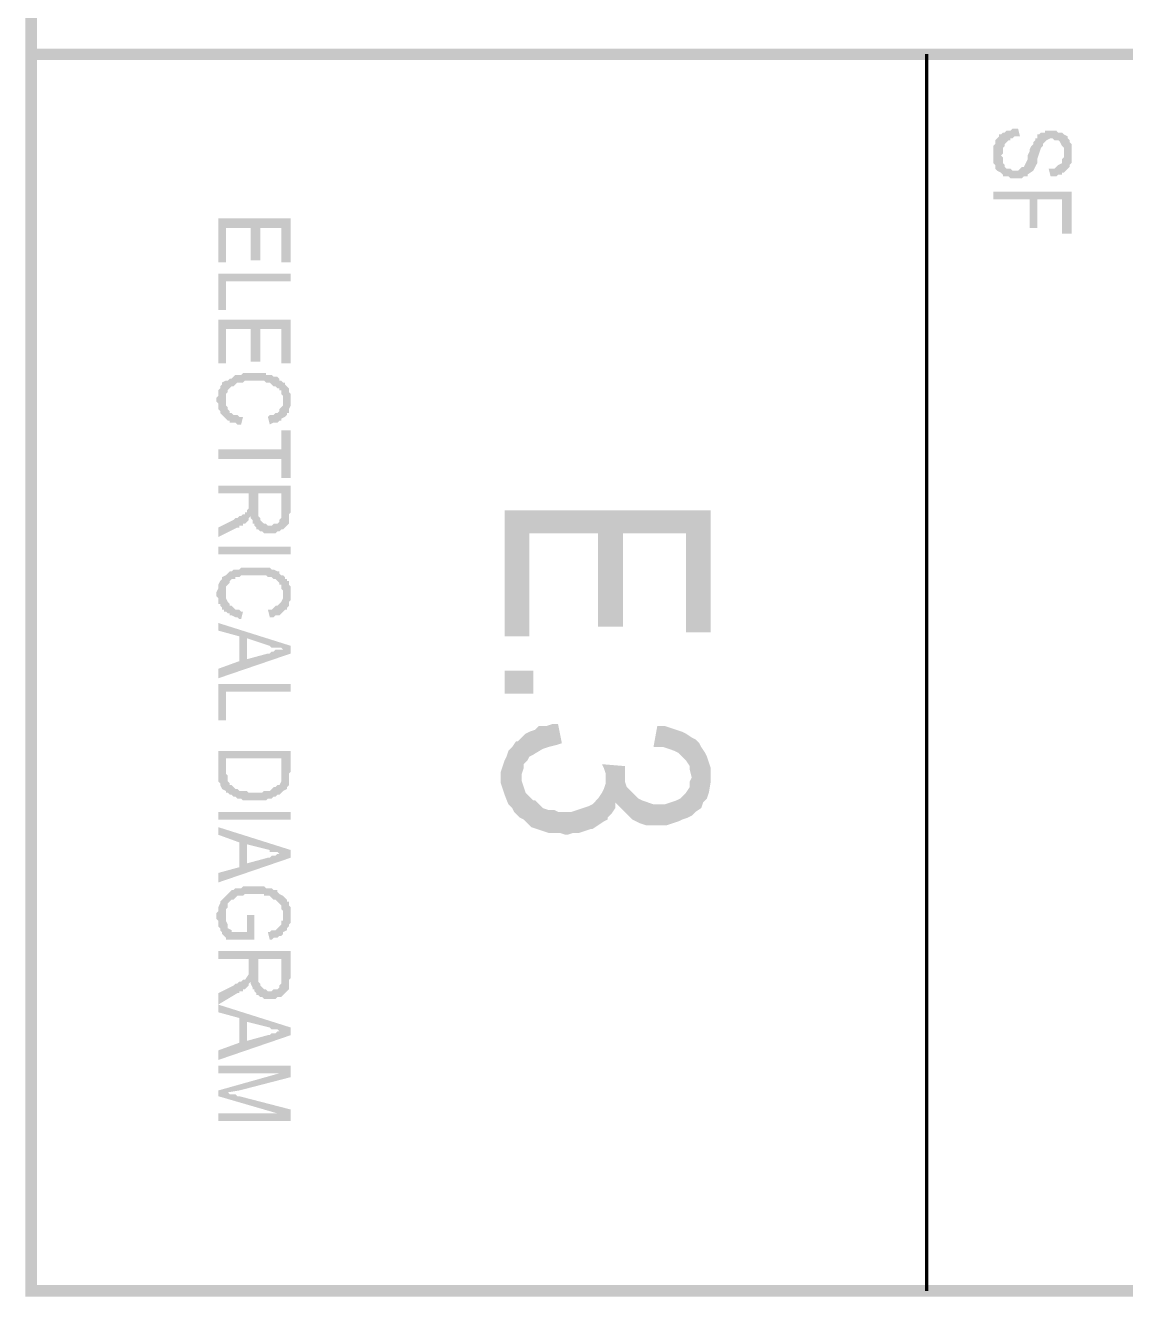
# Model space of a CAD drawing. Header units: inches. Extents: x -186 to 186, y -282 to 282.
# Drawn here: x -186.11 to -164.77, y -282.11 to -257.44 of the extents above; entities that cross this region are included whole.
import ezdxf

# ---------------------------------------------------------------- set-up
doc = ezdxf.new("R2010")
doc.units = ezdxf.units.IN
doc.header["$MEASUREMENT"] = 0
doc.layers.add('H', color=7, linetype='CONTINUOUS', lineweight=100)
doc.layers.add('P', color=250, linetype='CONTINUOUS', lineweight=100)

msp = doc.modelspace()

# ---------------------------------------------------------------- hatches: boundary and pattern name
at = {"layer": 'H', "linetype": 'Continuous'}
for points in [[(-185.889, 281.889), (-186.111, 282.111), (-185.889, -281.889)], [(-186.111, 282.111), (-185.889, -281.889), (-186.111, -282.111)], [(186.111, -257.889), (-185.889, -258.111), (-186.111, -257.889)], [(-185.889, -258.111), (-186.111, -257.889), (-185.889, -281.889)], [(-186.111, -257.889), (-185.889, -281.889), (-186.111, -282.111)], [(185.889, -258.111), (186.111, -257.889), (-185.889, -258.111)], [(-165.815, -259.926), (-165.815, -259.815), (-165.815, -259.778), (-165.815, -259.741), (-165.852, -259.704), (-165.852, -259.667), (-165.889, -259.63), (-165.889, -259.593), (-165.963, -259.556), (-166, -259.519), (-166.037, -259.519), (-166.074, -259.519), (-166.111, -259.481), (-166.148, -259.481), (-166.222, -259.481), (-166.259, -259.481), (-166.333, -259.481), (-166.333, -259.519), (-166.37, -259.519), (-166.407, -259.519), (-166.444, -259.556), (-166.481, -259.556), (-166.481, -259.63), (-166.519, -259.63), (-166.519, -259.667), (-166.556, -259.704), (-166.556, -259.741), (-166.593, -259.778), (-166.63, -259.852), (-166.63, -259.889), (-166.667, -259.963), (-166.667, -260), (-166.667, -260.037), (-166.704, -260.111), (-166.741, -260.185), (-166.778, -260.185), (-166.815, -260.222), (-166.852, -260.259), (-166.963, -260.259), (-167, -260.222), (-167.037, -260.222), (-167.074, -260.222), (-167.111, -260.185), (-167.111, -260.148), (-167.148, -260.111), (-167.148, -260.074), (-167.148, -260.037), (-167.148, -260), (-167.185, -259.963), (-167.185, -259.556), (-167.222, -259.556), (-167.222, -259.593), (-167.259, -259.63), (-167.296, -259.667), (-167.296, -259.704), (-167.296, -259.741), (-167.333, -259.778), (-167.333, -259.815), (-167.333, -259.852), (-167.333, -259.889), (-167.333, -260), (-167.333, -260.037), (-167.333, -260.074), (-167.333, -260.111), (-167.296, -260.148), (-167.296, -260.185), (-167.296, -260.222), (-167.259, -260.259), (-167.185, -260.296), (-167.148, -260.333), (-167.148, -260.37), (-167.111, -260.37), (-167.037, -260.37), (-167, -260.407), (-166.963, -260.407), (-166.815, -260.407), (-166.778, -260.407), (-166.741, -260.37), (-166.704, -260.37), (-166.667, -260.37), (-166.667, -260.333), (-166.556, -260.259), (-166.519, -260.185), (-166.481, -260.111), (-166.481, -260.074), (-166.481, -260.037), (-166.444, -259.926), (-166.407, -259.815), (-166.37, -259.778), (-166.37, -259.741), (-166.333, -259.704), (-166.296, -259.667), (-166.222, -259.63), (-166.185, -259.63), (-166.148, -259.667), (-166.111, -259.667), (-166.074, -259.667), (-166.037, -259.704), (-166, -259.778), (-165.963, -259.815), (-165.963, -259.926), (-165.963, -260.296), (-165.926, -260.259), (-165.852, -260.185), (-165.852, -260.148), (-165.815, -260.111), (-165.815, -260.037), (-165.815, -260), (-165.815, -259.963)], [(-166.815, -259.593), (-166.852, -259.444), (-166.926, -259.444), (-166.963, -259.444), (-167, -259.481), (-167.037, -259.481), (-167.074, -259.481), (-167.111, -259.519), (-167.148, -259.519), (-167.185, -259.556), (-167.185, -259.963), (-167.148, -259.926), (-167.148, -259.852), (-167.148, -259.815), (-167.111, -259.778), (-167.111, -259.741), (-167.074, -259.704), (-167.037, -259.667), (-167, -259.667), (-167, -259.63), (-166.963, -259.63), (-166.926, -259.593), (-166.852, -259.593)], [(-165.963, -260.296), (-165.963, -259.926), (-165.963, -260), (-166, -260.037), (-166, -260.074), (-166, -260.111), (-166.074, -260.148), (-166.111, -260.185), (-166.148, -260.222), (-166.222, -260.222), (-166.259, -260.222), (-166.222, -260.37), (-166.148, -260.37), (-166.111, -260.37), (-166.074, -260.333), (-166.037, -260.333), (-166, -260.333), (-166, -260.296)], [(-165.815, -261.481), (-165.815, -260.667), (-167.333, -260.667), (-167.333, -260.815), (-166.63, -260.815), (-166.63, -261.37), (-166.481, -261.37), (-166.481, -260.815), (-166, -260.815), (-166, -261.481)], [(-180.963, -262.037), (-180.963, -261.185), (-182.37, -261.185), (-182.37, -262.037), (-182.222, -262.037), (-182.222, -261.37), (-181.741, -261.37), (-181.741, -262), (-181.556, -262), (-181.556, -261.37), (-181.148, -261.37), (-181.148, -262.037)], [(-180.963, -262.407), (-180.963, -262.259), (-182.37, -262.259), (-182.37, -262.963), (-182.222, -262.963), (-182.222, -262.407)], [(-180.963, -264), (-180.963, -263.148), (-182.37, -263.148), (-182.37, -264), (-182.222, -264), (-182.222, -263.333), (-181.741, -263.333), (-181.741, -263.963), (-181.556, -263.963), (-181.556, -263.333), (-181.148, -263.333), (-181.148, -264)], [(-181.111, -264.37), (-181.148, -264.333), (-181.185, -264.333), (-181.185, -264.296), (-181.222, -264.259), (-181.296, -264.259), (-181.333, -264.222), (-181.37, -264.222), (-181.444, -264.222), (-181.444, -264.185), (-181.481, -264.185), (-181.519, -264.185), (-181.815, -264.185), (-181.852, -264.185), (-181.889, -264.185), (-181.926, -264.222), (-181.963, -264.222), (-182, -264.222), (-182.037, -264.222), (-182.074, -264.259), (-182.111, -264.296), (-182.148, -264.296), (-182.185, -264.333), (-182.222, -264.333), (-182.296, -264.37), (-182.296, -264.407), (-182.333, -264.444), (-182.333, -264.481), (-182.37, -264.519), (-182.37, -264.556), (-182.37, -264.593), (-182.37, -264.63), (-182.407, -264.667), (-182.407, -264.741), (-182.37, -264.778), (-182.37, -264.815), (-182.37, -264.852), (-182.37, -264.889), (-182.333, -264.926), (-182.333, -264.963), (-182.296, -265), (-182.259, -265.037), (-182.222, -264.704), (-182.222, -264.667), (-182.222, -264.63), (-182.222, -264.593), (-182.185, -264.556), (-182.185, -264.519), (-182.148, -264.481), (-182.111, -264.444), (-182.074, -264.444), (-182.037, -264.407), (-182, -264.37), (-181.963, -264.37), (-181.926, -264.37), (-181.889, -264.37), (-181.852, -264.333), (-181.778, -264.333), (-181.704, -264.333), (-181.63, -264.333), (-181.556, -264.333), (-181.481, -264.333), (-181.444, -264.37), (-181.407, -264.37), (-181.37, -264.37), (-181.333, -264.407), (-181.296, -264.444), (-181.259, -264.444), (-181.222, -264.481), (-181.185, -264.481), (-181.185, -264.519), (-181.148, -264.519), (-181.148, -264.556), (-181.148, -264.593), (-181.111, -264.63), (-181.111, -264.667), (-181.111, -264.704)], [(-180.963, -264.704), (-180.963, -264.63), (-180.963, -264.593), (-181, -264.556), (-181, -264.519), (-181, -264.481), (-181.037, -264.444), (-181.074, -264.407), (-181.074, -264.37), (-181.111, -264.37), (-181.111, -264.704), (-181.111, -264.741), (-181.111, -264.815), (-181.148, -264.852), (-181.185, -264.889), (-181.185, -264.926), (-181.222, -264.963), (-181.259, -264.963), (-181.296, -265), (-181.333, -265), (-181.37, -265), (-181.407, -265.037), (-181.37, -265.185), (-181.296, -265.148), (-181.259, -265.148), (-181.222, -265.148), (-181.185, -265.111), (-181.148, -265.111), (-181.148, -265.074), (-181.074, -265.037), (-181.037, -265), (-181.037, -264.963), (-181, -264.963), (-181, -264.889), (-180.963, -264.815), (-180.963, -264.778)], [(-181.889, -265.037), (-181.926, -265.037), (-181.963, -265.037), (-182, -265), (-182.037, -265), (-182.074, -265), (-182.111, -264.963), (-182.148, -264.963), (-182.148, -264.926), (-182.185, -264.889), (-182.185, -264.852), (-182.222, -264.815), (-182.222, -264.778), (-182.222, -264.741), (-182.222, -264.704), (-182.259, -265.037), (-182.222, -265.074), (-182.185, -265.111), (-182.148, -265.111), (-182.148, -265.148), (-182.111, -265.148), (-182.037, -265.148), (-182, -265.185), (-181.963, -265.185), (-181.926, -265.185)], [(-180.963, -266.222), (-180.963, -265.296), (-181.148, -265.296), (-181.148, -265.667), (-182.37, -265.667), (-182.37, -265.852), (-181.148, -265.852), (-181.148, -266.222)], [(-180.963, -266.889), (-180.963, -266.37), (-182.37, -266.37), (-182.37, -266.519), (-181.778, -266.519), (-181.778, -266.704), (-181.741, -266.963), (-181.741, -267), (-181.704, -267.037), (-181.704, -267.111), (-181.667, -267.111), (-181.667, -267.148), (-181.63, -267.185), (-181.63, -267.222), (-181.593, -266.519), (-181.148, -266.519), (-181.148, -266.889), (-181.111, -267.222), (-181, -267.111), (-181, -267.074), (-181, -267.037), (-181, -267), (-181, -266.926)], [(-181.111, -267.222), (-181.148, -266.889), (-181.148, -266.963), (-181.148, -267), (-181.185, -267.037), (-181.185, -267.074), (-181.222, -267.111), (-181.296, -267.111), (-181.333, -267.148), (-181.407, -267.148), (-181.444, -267.111), (-181.481, -267.111), (-181.519, -267.074), (-181.556, -267.037), (-181.556, -267), (-181.593, -266.963), (-181.593, -266.889), (-181.593, -266.519), (-181.63, -267.222), (-181.593, -267.222), (-181.556, -267.259), (-181.519, -267.259), (-181.481, -267.296), (-181.444, -267.296), (-181.407, -267.296), (-181.333, -267.296), (-181.296, -267.296), (-181.259, -267.296), (-181.222, -267.259), (-181.185, -267.259), (-181.148, -267.222)], [(-181.741, -266.963), (-181.778, -266.704), (-181.778, -266.778), (-181.778, -266.815), (-181.815, -266.852), (-181.815, -266.889), (-181.852, -266.889), (-181.852, -266.926), (-181.889, -266.926), (-181.926, -266.963), (-181.963, -266.963), (-182, -267), (-182.037, -267), (-182.074, -267.037), (-182.37, -267.185), (-182.37, -267.37), (-182, -267.185), (-181.963, -267.185), (-181.963, -267.148), (-181.889, -267.148), (-181.889, -267.111), (-181.852, -267.111), (-181.778, -267.037), (-181.778, -267)], [(-172.815, -269.222), (-172.815, -266.852), (-176.815, -266.852), (-176.815, -269.296), (-176.333, -269.296), (-176.333, -267.296), (-175, -267.296), (-175, -269.111), (-174.519, -269.111), (-174.519, -267.296), (-173.296, -267.296), (-173.296, -269.222)], [(-182.37, -267.704), (-180.963, -267.704), (-180.963, -267.556), (-182.37, -267.556)], [(-181.111, -268.111), (-181.148, -268.111), (-181.185, -268.074), (-181.185, -268.037), (-181.222, -268.037), (-181.296, -268), (-181.333, -268), (-181.37, -267.963), (-181.444, -267.963), (-181.481, -267.963), (-181.519, -267.963), (-181.815, -267.963), (-181.852, -267.963), (-181.889, -267.963), (-181.926, -267.963), (-181.963, -268), (-182, -268), (-182.037, -268), (-182.074, -268), (-182.111, -268.037), (-182.148, -268.037), (-182.185, -268.074), (-182.222, -268.111), (-182.296, -268.148), (-182.296, -268.185), (-182.333, -268.222), (-182.37, -268.296), (-182.37, -268.333), (-182.37, -268.37), (-182.407, -268.444), (-182.407, -268.519), (-182.37, -268.556), (-182.37, -268.63), (-182.37, -268.667), (-182.333, -268.667), (-182.333, -268.704), (-182.296, -268.741), (-182.296, -268.778), (-182.259, -268.778), (-182.259, -268.815), (-182.222, -268.481), (-182.222, -268.407), (-182.222, -268.37), (-182.222, -268.333), (-182.185, -268.296), (-182.148, -268.259), (-182.148, -268.222), (-182.111, -268.185), (-182.074, -268.185), (-182.037, -268.185), (-182.037, -268.148), (-182, -268.148), (-181.963, -268.148), (-181.926, -268.111), (-181.889, -268.111), (-181.852, -268.111), (-181.778, -268.111), (-181.704, -268.111), (-181.63, -268.111), (-181.556, -268.111), (-181.481, -268.111), (-181.444, -268.111), (-181.407, -268.148), (-181.37, -268.148), (-181.333, -268.148), (-181.296, -268.185), (-181.259, -268.185), (-181.222, -268.222), (-181.185, -268.259), (-181.185, -268.296), (-181.148, -268.296), (-181.148, -268.333), (-181.148, -268.37), (-181.111, -268.407), (-181.111, -268.444), (-181.111, -268.481)], [(-180.963, -268.481), (-180.963, -268.37), (-180.963, -268.333), (-181, -268.296), (-181, -268.222), (-181.037, -268.222), (-181.037, -268.185), (-181.074, -268.185), (-181.074, -268.148), (-181.111, -268.111), (-181.111, -268.481), (-181.111, -268.519), (-181.111, -268.556), (-181.148, -268.63), (-181.185, -268.667), (-181.222, -268.704), (-181.259, -268.704), (-181.296, -268.741), (-181.333, -268.778), (-181.37, -268.778), (-181.407, -268.778), (-181.37, -268.926), (-181.296, -268.926), (-181.259, -268.889), (-181.222, -268.889), (-181.185, -268.889), (-181.148, -268.852), (-181.074, -268.778), (-181.037, -268.778), (-181.037, -268.741), (-181, -268.704), (-181, -268.667), (-181, -268.63), (-180.963, -268.593), (-180.963, -268.556), (-180.963, -268.519)], [(-181.889, -268.815), (-181.926, -268.815), (-181.963, -268.778), (-182, -268.778), (-182.037, -268.778), (-182.074, -268.741), (-182.111, -268.704), (-182.148, -268.704), (-182.148, -268.667), (-182.185, -268.63), (-182.222, -268.556), (-182.222, -268.519), (-182.222, -268.481), (-182.259, -268.815), (-182.222, -268.815), (-182.185, -268.852), (-182.148, -268.852), (-182.148, -268.889), (-182.111, -268.889), (-182.037, -268.926), (-182, -268.926), (-181.963, -268.963), (-181.926, -268.963)], [(-180.963, -269.63), (-180.963, -269.481), (-182.37, -269.037), (-182.37, -269.185), (-181.963, -269.296), (-181.963, -269.778), (-181.815, -269.333), (-181.37, -269.481), (-181.333, -269.519), (-181.296, -269.519), (-181.222, -269.519), (-181.185, -269.519), (-181.148, -269.519), (-181.111, -269.556)], [(-180.963, -269.63), (-181.111, -269.556), (-181.148, -269.556), (-181.185, -269.556), (-181.222, -269.556), (-181.259, -269.556), (-181.296, -269.593), (-181.333, -269.593), (-181.37, -269.63), (-181.407, -269.63), (-181.815, -269.741), (-181.815, -269.333), (-181.963, -269.778), (-182.37, -269.926), (-182.37, -270.111)], [(-176.815, -270.407), (-176.259, -270.407), (-176.259, -269.963), (-176.815, -269.963)], [(-180.963, -270.37), (-180.963, -270.222), (-182.37, -270.222), (-182.37, -270.926), (-182.222, -270.926), (-182.222, -270.37)], [(-175.704, -271.37), (-175.778, -271), (-175.889, -271), (-176, -271.037), (-176.148, -271.037), (-176.222, -271.111), (-176.333, -271.148), (-176.407, -271.185), (-176.481, -271.259), (-176.481, -272), (-176.481, -271.963), (-176.444, -271.852), (-176.444, -271.778), (-176.37, -271.704), (-176.333, -271.63), (-176.259, -271.593), (-176.074, -271.481), (-175.963, -271.444), (-175.815, -271.407)], [(-173.185, -271.259), (-173.296, -271.185), (-173.37, -271.148), (-173.481, -271.111), (-173.593, -271.074), (-173.704, -271.037), (-173.852, -271.037), (-173.926, -271.444), (-173.889, -271.444), (-173.741, -271.444), (-173.63, -271.481), (-173.519, -271.519), (-173.444, -271.556), (-173.37, -271.63), (-173.296, -271.704), (-173.222, -271.815), (-173.222, -271.889), (-173.185, -272.037)], [(-174.815, -272.852), (-174.852, -272.074), (-174.852, -272.148), (-174.889, -272.259), (-174.926, -272.333), (-175, -272.444), (-175.074, -272.519), (-175.111, -272.556), (-175.185, -272.593), (-175.296, -272.63), (-175.407, -272.667), (-175.519, -272.704), (-175.63, -272.704), (-175.778, -272.704), (-175.852, -272.667), (-175.963, -272.667), (-176.074, -272.63), (-176.148, -272.556), (-176.222, -272.481), (-176.259, -272.481), (-176.333, -272.407), (-176.407, -272.333), (-176.444, -272.222), (-176.481, -272.111), (-176.481, -272), (-176.481, -271.259), (-176.556, -271.333), (-176.593, -271.333), (-176.667, -271.444), (-176.741, -271.519), (-176.778, -271.63), (-176.815, -271.704), (-176.889, -271.926), (-176.889, -272.148), (-176.815, -272.37), (-176.741, -272.556), (-176.667, -272.63), (-176.63, -272.704), (-176.519, -272.815), (-176.444, -272.852), (-176.37, -272.926), (-176.296, -273), (-176.185, -273.037), (-176.074, -273.074), (-175.963, -273.111), (-175.852, -273.111), (-175.741, -273.111), (-175.63, -273.148), (-175.593, -273.148), (-175.481, -273.111), (-175.37, -273.111), (-175.259, -273.074), (-175.148, -273.037), (-175.111, -273.037), (-175, -272.963), (-174.889, -272.889)], [(-172.815, -272), (-172.815, -271.963), (-172.815, -271.852), (-172.852, -271.741), (-172.889, -271.63), (-172.926, -271.556), (-173, -271.444), (-173.037, -271.37), (-173.111, -271.296), (-173.185, -271.259), (-173.185, -272.037), (-173.222, -272.111), (-173.222, -272.222), (-173.296, -272.333), (-173.37, -272.407), (-173.407, -272.444), (-173.481, -272.481), (-173.593, -272.519), (-173.704, -272.556), (-173.815, -272.556), (-173.926, -272.556), (-174.037, -272.519), (-174.148, -272.481), (-174.222, -272.444), (-174.296, -272.37), (-174.37, -272.296), (-174.444, -272.222), (-174.481, -272.111), (-174.481, -272), (-174.481, -271.889), (-174.481, -272.704), (-174.407, -272.778), (-174.333, -272.852), (-174.259, -272.889), (-174.185, -272.926), (-174.074, -272.963), (-173.963, -272.963), (-173.852, -272.963), (-173.778, -272.963), (-173.667, -272.963), (-173.556, -272.926), (-173.444, -272.889), (-173.37, -272.852), (-173.259, -272.815), (-173.185, -272.778), (-173.111, -272.704), (-173, -272.63), (-172.963, -272.519), (-172.889, -272.444), (-172.852, -272.333), (-172.815, -272.111)], [(-180.963, -271.926), (-180.963, -271.519), (-182.37, -271.519), (-182.37, -272.037), (-182.37, -272.074), (-182.37, -272.111), (-182.333, -272.148), (-182.333, -272.185), (-182.296, -272.259), (-182.222, -272.296), (-182.222, -272.333), (-182.222, -271.667), (-181.148, -271.667), (-181.148, -271.926), (-181.148, -272.333), (-181.111, -272.296), (-181.037, -272.259), (-181.037, -272.222), (-181, -272.185), (-181, -272.148), (-181, -272.111), (-181, -271.963)], [(-181.148, -272.333), (-181.148, -271.926), (-181.148, -272), (-181.148, -272.037), (-181.148, -272.111), (-181.185, -272.185), (-181.222, -272.185), (-181.259, -272.222), (-181.296, -272.222), (-181.333, -272.259), (-181.37, -272.296), (-181.444, -272.296), (-181.481, -272.296), (-181.519, -272.333), (-181.778, -272.333), (-181.815, -272.296), (-181.852, -272.296), (-181.889, -272.296), (-181.926, -272.296), (-181.963, -272.296), (-182, -272.259), (-182.037, -272.259), (-182.074, -272.222), (-182.111, -272.185), (-182.148, -272.185), (-182.148, -272.148), (-182.185, -272.111), (-182.185, -272.037), (-182.185, -272), (-182.222, -271.963), (-182.222, -271.667), (-182.222, -272.333), (-182.185, -272.333), (-182.148, -272.37), (-182.111, -272.37), (-182.074, -272.407), (-182.037, -272.407), (-182, -272.444), (-181.963, -272.444), (-181.926, -272.444), (-181.889, -272.481), (-181.815, -272.481), (-181.778, -272.481), (-181.556, -272.481), (-181.519, -272.481), (-181.444, -272.481), (-181.407, -272.444), (-181.37, -272.444), (-181.333, -272.444), (-181.296, -272.407), (-181.259, -272.407), (-181.222, -272.37), (-181.185, -272.37)], [(-174.481, -271.815), (-174.926, -271.778), (-174.889, -271.852), (-174.852, -271.963), (-174.852, -272.074), (-174.815, -272.852), (-174.815, -272.815), (-174.741, -272.741), (-174.667, -272.63), (-174.667, -272.519), (-174.63, -272.556), (-174.556, -272.63), (-174.481, -272.704), (-174.481, -271.889)], [(-182.37, -272.852), (-180.963, -272.852), (-180.963, -272.704), (-182.37, -272.704)], [(-180.963, -273.593), (-180.963, -273.444), (-182.37, -273), (-182.37, -273.148), (-181.963, -273.296), (-181.963, -273.778), (-181.815, -273.333), (-181.37, -273.444), (-181.37, -273.481), (-181.333, -273.481), (-181.296, -273.481), (-181.222, -273.481), (-181.185, -273.519), (-181.148, -273.519), (-181.111, -273.519)], [(-180.963, -273.593), (-181.111, -273.519), (-181.148, -273.519), (-181.185, -273.519), (-181.222, -273.519), (-181.259, -273.556), (-181.296, -273.556), (-181.333, -273.556), (-181.37, -273.593), (-181.407, -273.593), (-181.815, -273.704), (-181.815, -273.333), (-181.963, -273.778), (-182.37, -273.889), (-182.37, -274.074)], [(-180.963, -274.704), (-180.963, -274.63), (-180.963, -274.593), (-180.963, -274.556), (-181, -274.519), (-181, -274.481), (-181, -274.444), (-181.037, -274.444), (-181.037, -274.407), (-181.074, -274.37), (-181.111, -274.333), (-181.185, -274.296), (-181.222, -274.259), (-181.222, -274.222), (-181.296, -274.222), (-181.333, -274.185), (-181.37, -274.185), (-181.407, -274.185), (-181.444, -274.185), (-181.481, -274.148), (-181.519, -274.148), (-181.815, -274.148), (-181.852, -274.148), (-181.889, -274.148), (-181.926, -274.185), (-181.963, -274.185), (-182, -274.185), (-182.037, -274.185), (-182.074, -274.222), (-182.111, -274.222), (-182.148, -274.259), (-182.222, -274.333), (-182.259, -274.37), (-182.333, -274.444), (-182.333, -274.481), (-182.37, -274.556), (-182.37, -274.593), (-182.37, -274.63), (-182.407, -274.667), (-182.407, -274.778), (-182.37, -274.815), (-182.37, -274.852), (-182.37, -274.926), (-182.333, -274.963), (-182.333, -275), (-182.296, -275.037), (-182.296, -275.074), (-182.259, -275.111), (-182.222, -275.148), (-182.222, -274.704), (-182.222, -274.63), (-182.222, -274.593), (-182.185, -274.556), (-182.185, -274.519), (-182.185, -274.481), (-182.111, -274.407), (-182.074, -274.407), (-182.037, -274.37), (-182, -274.333), (-181.963, -274.333), (-181.926, -274.333), (-181.889, -274.333), (-181.852, -274.296), (-181.778, -274.296), (-181.704, -274.296), (-181.63, -274.296), (-181.556, -274.296), (-181.481, -274.296), (-181.481, -274.333), (-181.444, -274.333), (-181.37, -274.333), (-181.333, -274.37), (-181.296, -274.407), (-181.259, -274.407), (-181.222, -274.444), (-181.185, -274.481), (-181.148, -274.519), (-181.148, -274.556), (-181.148, -274.593), (-181.111, -274.63), (-181.111, -274.667), (-181.111, -274.704), (-181.111, -275.037), (-181.037, -275), (-181.037, -274.963), (-181, -274.926), (-181, -274.889), (-180.963, -274.852), (-180.963, -274.815), (-180.963, -274.778)], [(-181.667, -275.185), (-181.667, -274.704), (-181.815, -274.704), (-181.815, -275.037), (-182.074, -275.037), (-182.111, -275.037), (-182.111, -275), (-182.185, -274.963), (-182.185, -274.889), (-182.222, -274.815), (-182.222, -274.778), (-182.222, -274.704), (-182.222, -275.148), (-182.222, -275.185), (-182.185, -275.185)], [(-181.111, -275.037), (-181.111, -274.704), (-181.111, -274.778), (-181.111, -274.815), (-181.148, -274.815), (-181.148, -274.852), (-181.148, -274.889), (-181.222, -274.963), (-181.259, -275), (-181.296, -275), (-181.333, -275), (-181.37, -275.037), (-181.407, -275.037), (-181.37, -275.185), (-181.333, -275.185), (-181.296, -275.148), (-181.259, -275.148), (-181.222, -275.148), (-181.185, -275.111), (-181.148, -275.111), (-181.111, -275.074)], [(-180.963, -275.926), (-180.963, -275.407), (-182.37, -275.407), (-182.37, -275.556), (-181.778, -275.556), (-181.778, -275.741), (-181.741, -276), (-181.741, -276.037), (-181.704, -276.111), (-181.704, -276.148), (-181.667, -276.148), (-181.667, -276.185), (-181.63, -276.222), (-181.63, -276.259), (-181.593, -275.556), (-181.148, -275.556), (-181.148, -275.926), (-181.111, -276.259), (-181.074, -276.222), (-181.037, -276.185), (-181, -276.148), (-181, -276.111), (-181, -276.037), (-181, -275.963)], [(-181.111, -276.259), (-181.148, -275.926), (-181.148, -276), (-181.148, -276.037), (-181.185, -276.074), (-181.185, -276.111), (-181.222, -276.148), (-181.296, -276.148), (-181.333, -276.185), (-181.407, -276.185), (-181.444, -276.148), (-181.481, -276.148), (-181.519, -276.111), (-181.556, -276.074), (-181.556, -276.037), (-181.593, -276), (-181.593, -275.926), (-181.593, -275.556), (-181.63, -276.259), (-181.593, -276.259), (-181.556, -276.296), (-181.519, -276.296), (-181.481, -276.333), (-181.444, -276.333), (-181.407, -276.333), (-181.333, -276.333), (-181.296, -276.333), (-181.259, -276.333), (-181.222, -276.296), (-181.185, -276.296), (-181.148, -276.296)], [(-181.741, -276), (-181.778, -275.741), (-181.778, -275.815), (-181.778, -275.852), (-181.852, -275.963), (-181.889, -275.963), (-181.926, -276), (-181.963, -276), (-182, -276.037), (-182.037, -276.037), (-182.074, -276.074), (-182.37, -276.222), (-182.37, -276.444), (-182, -276.222), (-181.963, -276.222), (-181.963, -276.185), (-181.889, -276.185), (-181.889, -276.148), (-181.852, -276.148), (-181.778, -276.074), (-181.778, -276.037)], [(-180.963, -277.037), (-180.963, -276.889), (-182.37, -276.444), (-182.37, -276.593), (-181.963, -276.704), (-181.963, -277.185), (-181.815, -276.778), (-181.37, -276.889), (-181.333, -276.926), (-181.296, -276.926), (-181.222, -276.926), (-181.185, -276.963), (-181.148, -276.963), (-181.111, -276.963)], [(-180.963, -277.037), (-181.111, -276.963), (-181.148, -276.963), (-181.185, -276.963), (-181.222, -276.963), (-181.259, -277), (-181.296, -277), (-181.333, -277), (-181.37, -277.037), (-181.407, -277.037), (-181.815, -277.148), (-181.815, -276.778), (-181.963, -277.185), (-182.37, -277.333), (-182.37, -277.519)], [(-180.963, -277.852), (-180.963, -277.63), (-182.37, -277.63), (-182.37, -277.778), (-181.185, -277.778)], [(-180.963, -277.852), (-181.185, -277.778), (-182.37, -278.111), (-182.185, -278.148), (-181.963, -278.111)], [(-180.963, -278.704), (-180.963, -278.481), (-181.963, -278.222), (-182, -278.222), (-182.037, -278.185), (-182.074, -278.185), (-182.111, -278.185), (-182.148, -278.185), (-182.185, -278.148), (-182.37, -278.111), (-182.37, -278.222), (-181.222, -278.556)], [(-180.963, -278.704), (-181.222, -278.556), (-182.37, -278.556), (-182.37, -278.704)], [(-185.889, -281.889), (-186.111, -282.111), (185.889, -281.889)], [(-186.111, -282.111), (185.889, -281.889), (186.111, -282.111)], [(-185.889, -281.889), (-186.111, -282.111), (185.889, -281.889)], [(-186.111, -282.111), (185.889, -281.889), (186.111, -282.111)]]:
    msp.add_hatch(color=0, dxfattribs=at).paths.add_polyline_path(points)

# ---------------------------------------------------------------- linework, layer by layer
at = {"layer": 'P', "color": 0, "linetype": 'Continuous'}
msp.add_lwpolyline([(-168.63, -258), (-168.63, -282)], dxfattribs=at)

doc.saveas('drawing.dxf')
